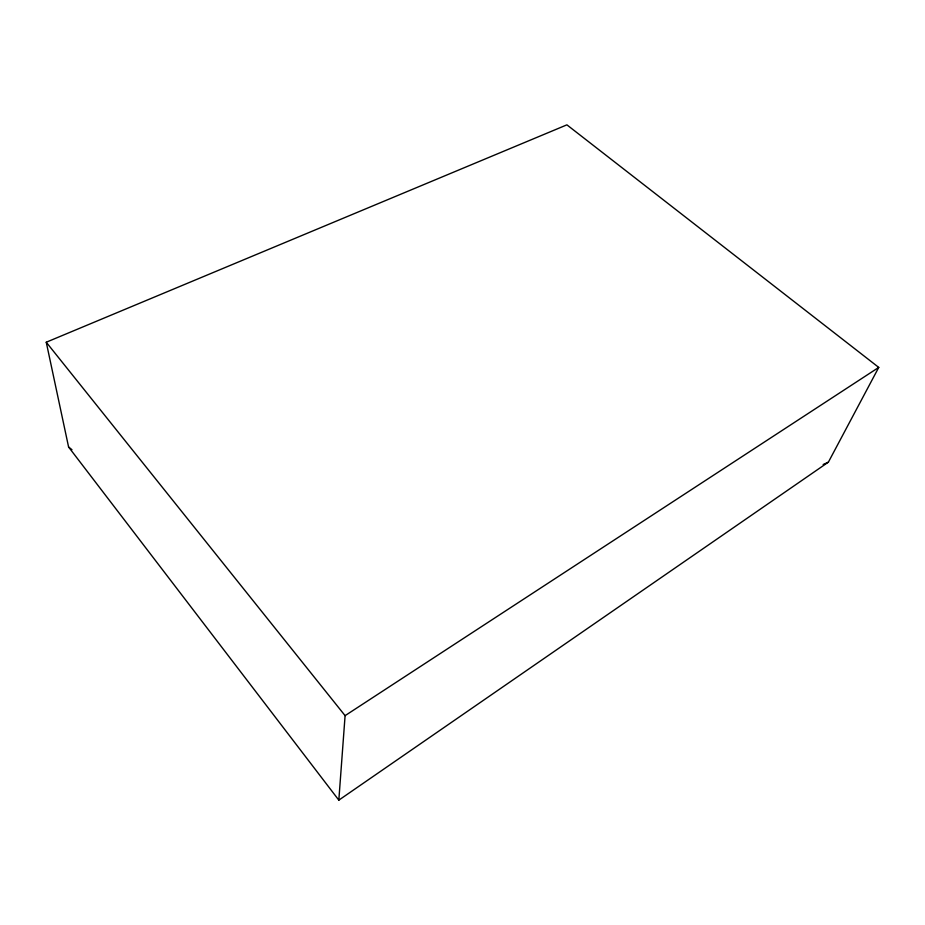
<?xml version="1.0" encoding="UTF-8"?>
<svg xmlns="http://www.w3.org/2000/svg" width="925" height="925" viewBox="0 0 925 925"><rect width="100%" height="100%" fill="white"/><g stroke="black" fill="none" stroke-linecap="round" stroke-linejoin="round"><path stroke-width="1.39" d="M338.828 800.148L345.094 715.649L46.25 342.227L566.909 124.852L878.75 367.41L828.395 462.142L338.828 800.148L68.589 447.006L46.25 342.227M345.094 715.649L878.75 367.41M823.157 464.512L828.395 462.142M68.589 447.006L71.953 449.7"/></g></svg>
